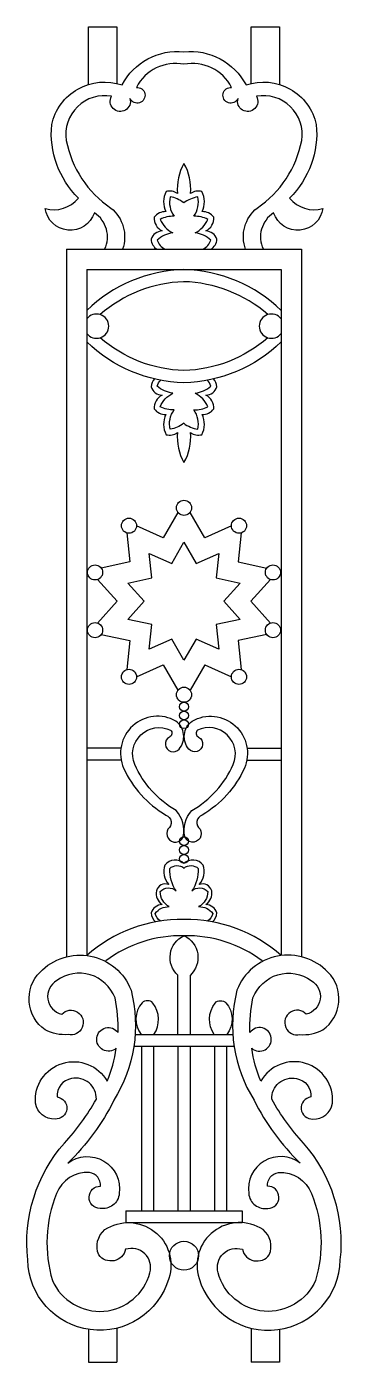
# Model space of a CAD drawing. Extents: x 1053 to 1208, y 914 to 1574.
import ezdxf

# ---------------------------------------------------------------- set-up
doc = ezdxf.new("R2010")
doc.units = 0
doc.header["$LTSCALE"] = 0.85
doc.header["$MEASUREMENT"] = 0
doc.layers.add('3', color=3, linetype='CONTINUOUS')
doc.layers.add('4', color=4, linetype='CONTINUOUS')

msp = doc.modelspace()

# ---------------------------------------------------------------- linework, layer by layer
at = {"layer": '3'}
for points in [[(1143.69, 1464.29, 0.238398), (1146.62, 1469.25, 0.312723), (1141.16, 1473.34, 0.30361), (1145.03, 1480.17, 0.246435), (1139.33, 1482.9, 0.2389), (1139.19, 1492.89, 0.218611), (1133.58, 1491.89, 0.155283), (1130.37, 1506.7, 0.155283), (1127.17, 1491.89, 0.218611), (1121.56, 1492.89, 0.2389), (1121.41, 1482.9, 0.246435), (1115.72, 1480.17, 0.30361), (1119.59, 1473.34, 0.312723), (1114.12, 1469.25, 0.238398), (1117.05, 1464.29)], [(1139.71, 1464.29, 0.17724), (1143.66, 1468.86, 0.14887), (1135.89, 1472.4), (1135.89, 1472.4, 0.173879), (1142.13, 1479.08, 0.118134), (1135.27, 1480.63), (1135.27, 1480.63, 0.215421), (1137.19, 1490.22, 0.104227), (1130.21, 1487.28), (1130.21, 1487.28), (1130.21, 1487.28), (1130.21, 1487.28), (1130.21, 1487.28, 0.131135), (1123.55, 1490.22, 0.215421), (1125.47, 1480.63), (1125.47, 1480.63, 0.118134), (1118.62, 1479.08, 0.173879), (1124.85, 1472.4), (1124.85, 1472.4, 0.14887), (1117.08, 1468.86, 0.17724), (1121.04, 1464.29)], [(1115.81, 1400.25, 0.172244), (1114.12, 1396.34, 0.312723), (1119.59, 1392.24, 0.30361), (1115.72, 1385.41, 0.246435), (1121.41, 1382.68, 0.2389), (1121.56, 1372.69, 0.218611), (1127.17, 1373.69, 0.155283), (1130.37, 1358.88, 0.155283), (1133.58, 1373.69, 0.218611), (1139.19, 1372.69, 0.2389), (1139.33, 1382.68, 0.246435), (1145.03, 1385.41, 0.30361), (1141.16, 1392.24, 0.312723), (1146.62, 1396.34, 0.172244), (1144.93, 1400.25)], [(1130.22, 1378.3), (1130.22, 1378.3), (1130.22, 1378.3, -0.124319), (1123.55, 1375.36, -0.215421), (1125.47, 1384.95), (1125.47, 1384.95, -0.118134), (1118.62, 1386.5, -0.173879), (1124.85, 1393.18), (1124.85, 1393.18, -0.14887), (1117.08, 1396.72, -0.097275), (1118.87, 1399.6, -0.097275)], [(1130.22, 1378.3), (1130.22, 1378.3), (1130.22, 1378.3, 0.107653), (1137.19, 1375.36, 0.215421), (1135.27, 1384.95), (1135.27, 1384.95, 0.118134), (1142.13, 1386.5, 0.173879), (1135.89, 1393.18), (1135.89, 1393.18, 0.14887), (1143.66, 1396.72, 0.097275), (1141.87, 1399.6, 0.097275)], [(1144.39, 1131.93, 0.202737), (1146.62, 1136.37, 0.312723), (1141.16, 1140.47, 0.300229), (1144.03, 1147.27, 0.455023), (1137.92, 1150.32, 0.25841), (1139.79, 1159.99, 0.437151), (1130.37, 1160.78, 0.437151), (1120.96, 1159.99, 0.25841), (1122.83, 1150.32, 0.455023), (1116.72, 1147.27, 0.300229), (1119.59, 1140.47, 0.312723), (1114.12, 1136.37, 0.202737), (1116.36, 1131.93)], [(1118.71, 1132.32, -0.180391), (1116.16, 1136.11, -0.247526), (1123.13, 1139.45), (1123.13, 1139.45, -0.285345), (1118.68, 1146.88, -0.425177), (1126.5, 1147.23), (1126.5, 1147.23, -0.155629), (1123.33, 1158.33, -0.37989), (1130.38, 1158.49, -0.380484), (1137.42, 1158.33, -0.155629), (1134.25, 1147.23), (1134.25, 1147.23, -0.425177), (1142.07, 1146.88, -0.285345), (1137.61, 1139.45), (1137.61, 1139.45, -0.247526), (1144.58, 1136.11, -0.180391), (1142.04, 1132.32, -0.180391)]]:
    msp.add_lwpolyline(points, format="xyb", dxfattribs=at)
for centre in [(1130.37, 1238.26), (1130.37, 1233.92), (1130.37, 1229.58), (1130.37, 1171.79), (1130.37, 1167.45), (1130.37, 1163.11)]:
    msp.add_circle(centre, 2.17, dxfattribs=at)
at = {"layer": '4'}
for p, q in [((1072.37, 1464.29), (1188.37, 1464.29)), ((1072.37, 1464.29), (1072.37, 1114.7)), ((1188.37, 1464.29), (1188.37, 1114.7)), ((1082.37, 1454.29), (1178.37, 1454.29)), ((1082.37, 1454.29), (1082.37, 1115.29)), ((1178.37, 1454.29), (1178.37, 1115.29)), ((1099.23, 1217.77), (1082.37, 1217.77)), ((1161.51, 1217.77), (1178.37, 1217.77)), ((1099.26, 1211.77), (1082.37, 1211.77)), ((1161.48, 1211.77), (1178.37, 1211.77)), ((1106.32, 1076.23), (1154.48, 1076.23)), ((1105.49, 1070.46), (1155.1, 1070.46)), ((1109.37, 1070.46), (1109.37, 989.08)), ((1115.37, 1070.46), (1115.37, 989.08)), ((1127.37, 1070.46), (1127.37, 989.08)), ((1133.37, 1070.46), (1133.37, 989.08)), ((1145.37, 1070.46), (1145.37, 989.08)), ((1151.37, 1070.46), (1151.37, 989.08)), ((1101.69, 989.08), (1159.05, 989.08)), ((1101.69, 989.08), (1101.69, 983.31)), ((1159.05, 989.08), (1159.05, 983.31)), ((1101.69, 983.31), (1159.05, 983.31)), ((1097.23, 931.15), (1097.23, 914.29)), ((1163.52, 931.15), (1163.52, 914.29)), ((1083.23, 930.55), (1083.23, 914.29)), ((1177.52, 930.55), (1177.52, 914.29)), ((1083.23, 914.29), (1097.23, 914.29)), ((1177.52, 914.29), (1163.52, 914.29))]:
    msp.add_line(p, q, dxfattribs=at)
for points in [[(1083.23, 1545.74), (1083.23, 1574.29), (1097.23, 1574.29), (1097.23, 1546.24)], [(1163.52, 1546.24), (1163.52, 1574.29), (1177.52, 1574.29), (1177.52, 1545.74)], [(1127.38, 1334.27), (1120.16, 1321.79), (1106.97, 1327.64)], [(1153.77, 1327.64), (1140.59, 1321.79), (1133.36, 1334.27)], [(1102.14, 1324.13), (1103.63, 1309.78), (1089.53, 1306.77)], [(1158.61, 1324.13), (1157.12, 1309.78), (1171.22, 1306.77)], [(1087.68, 1301.08), (1097.32, 1290.35), (1087.68, 1279.62)], [(1173.07, 1301.08), (1163.43, 1290.35), (1173.07, 1279.62)], [(1089.53, 1273.94), (1103.63, 1270.92), (1102.14, 1256.58)], [(1171.22, 1273.94), (1157.12, 1270.92), (1158.61, 1256.58)], [(1106.97, 1253.06), (1120.16, 1258.91), (1127.38, 1246.43)], [(1140.59, 1258.91), (1133.36, 1246.43)], [(1140.59, 1258.91), (1153.77, 1253.06)]]:
    msp.add_lwpolyline(points, dxfattribs=at)
for points in [[(1091.19, 1464.29, 0.379951), (1086.12, 1482.31, -0.791007), (1061.8, 1484.53, 0.307867), (1078.29, 1489.63, -0.227735), (1065.08, 1525.94, -0.448447), (1099.77, 1545.51, -0.307167), (1130.37, 1561.9, -0.307167), (1160.98, 1545.51, -0.448447), (1195.66, 1525.94, -0.227735), (1182.46, 1489.63, 0.307867), (1198.95, 1484.53, -0.791007), (1174.62, 1482.31, 0.379951), (1169.55, 1464.29)], [(1160.76, 1464.29, -0.322201), (1166.51, 1484.69, 0.199236), (1188.46, 1518.07, 0.517942), (1166.11, 1539.89, -1.515967), (1157.03, 1538.76, -1.935948), (1153.87, 1544.27, 0.332503), (1130.37, 1555.75, 0.332503), (1106.87, 1544.27, -1.935948), (1103.71, 1538.76, -1.515967), (1094.64, 1539.89, 0.517942), (1072.28, 1518.07, 0.199236), (1094.23, 1484.69, -0.322201), (1099.99, 1464.29)], [(1178.37, 1434.13, 0.186473), (1130.37, 1454.29, 0.186473), (1082.37, 1434.13)], [(1171.77, 1432.05, 0.173548), (1130.2, 1448.29, 0.171948), (1088.98, 1432.05)], [(1171.77, 1420.58, -0.172872), (1130.37, 1404.34, -0.172872), (1088.98, 1420.58)], [(1178.37, 1418.5, -0.186473), (1130.37, 1398.34, -0.186473), (1082.37, 1418.5)], [(1178.41, 1115.25, 0.190168), (1130.37, 1133.06, 0.190168), (1082.34, 1115.25)], [(1168.99, 1112.64, 0.168757), (1130.37, 1125.06, 0.16873), (1091.75, 1112.64)], [(1127.37, 1076.23), (1127.37, 1105.53, -0.537416), (1130.39, 1125.06, -2.437083), (1130.39, 1125.06, -2.437083), (1130.39, 1125.06, -0.538667), (1133.37, 1105.5), (1133.37, 1076.23)], [(1115.52, 1076.23, 0.319218), (1115.06, 1091.82), (1115.06, 1091.82, 0.286103), (1112.37, 1092.88, 0.209694), (1109.69, 1091.98), (1109.69, 1091.98, 0.357418), (1109.23, 1076.23)], [(1145.23, 1076.23, -0.319218), (1145.69, 1091.82), (1145.69, 1091.82, -0.286103), (1148.37, 1092.88, -0.209694), (1151.06, 1091.98), (1151.06, 1091.98, -0.357418), (1151.52, 1076.23)]]:
    msp.add_lwpolyline(points, format="xyb", dxfattribs=at)
msp.add_lwpolyline([(1147.51, 1266.76), (1136.44, 1271.68), (1130.37, 1261.2), (1124.3, 1271.68), (1113.23, 1266.76), (1114.49, 1278.81), (1102.64, 1281.34), (1110.74, 1290.35), (1102.64, 1299.36), (1114.49, 1301.89), (1113.23, 1313.94), (1124.3, 1309.03), (1130.37, 1319.51), (1136.44, 1309.03), (1147.51, 1313.94), (1146.26, 1301.89), (1158.1, 1299.36), (1150.01, 1290.35), (1158.1, 1281.34), (1146.26, 1278.81)], close=True, dxfattribs=at)
for points in [[(1130.01, 1174.06, 0.243591), (1126.54, 1186.91, -0.156245), (1106.06, 1209.71, -0.691353), (1123.73, 1226.67, -0.542023), (1123.16, 1223.24, 1.182192), (1127.96, 1217.3, 0.43265), (1126.41, 1231.16, 0.720534), (1100.57, 1207.84, 0.152569), (1121.37, 1184.73, -0.602589), (1122.46, 1177.76, 1.101418)], [(1130.73, 1174.06, -0.243591), (1134.2, 1186.91, 0.156245), (1154.68, 1209.71, 0.691353), (1137.02, 1226.67, 0.542023), (1137.59, 1223.24, -1.182192), (1132.78, 1217.3, -0.43265), (1134.34, 1231.16, -0.720534), (1160.18, 1207.84, -0.152569), (1139.38, 1184.73, 0.602589), (1138.29, 1177.76, -1.101418)], [(1097.84, 1077.23, 0.060954), (1096.32, 1094.34, 0.496636), (1067.52, 1102.91, 0.674793), (1070.03, 1086.29, -1.74513), (1073.14, 1076.23, -0.144009), (1061.83, 1078.55, -0.464637), (1059.32, 1107.09, -0.55031), (1104.22, 1098.17, -0.20508), (1095.81, 1043.81, -0.082906), (1073.03, 1012.64, -0.677428), (1098.41, 997.67, -0.437288), (1088.93, 990.34, -0.99406), (1089.09, 1001.34, 0.401763), (1083.74, 1008.06, 0.334282), (1067.42, 997.65, 0.168787), (1065.45, 954.65, 0.709738), (1113.52, 958.57, 0.603042), (1101.56, 970.12, -0.637598), (1088.31, 967.33, -0.335125), (1091.36, 979.84, -0.711323), (1122.87, 955.72, -0.857741), (1053.21, 964.89, -0.210768), (1071.35, 1022.57, 0.058422), (1087.1, 1044.27, 0.483081), (1074.92, 1054.52, 0.388495), (1067.75, 1045.39, -0.976948), (1066.71, 1034.49, -0.376948), (1057.1, 1042.27, -0.808959), (1092.44, 1053.17, 0.070665), (1096.9, 1069.46, -2.587727)], [(1162.91, 1077.23, -0.060954), (1164.42, 1094.34, -0.496636), (1193.22, 1102.91, -0.674793), (1190.72, 1086.29, 1.74513), (1187.61, 1076.23, 0.144009), (1198.91, 1078.55, 0.464637), (1201.42, 1107.09, 0.55031), (1156.52, 1098.17, 0.20508), (1164.93, 1043.81, 0.082906), (1187.71, 1012.64, 0.677428), (1162.33, 997.67, 0.437288), (1171.81, 990.34, 0.99406), (1171.66, 1001.34, -0.401763), (1177.01, 1008.06, -0.334282), (1193.32, 997.65, -0.168787), (1195.29, 954.65, -0.709738), (1147.22, 958.57, -0.603042), (1159.18, 970.12, 0.637598), (1172.44, 967.33, 0.335125), (1169.38, 979.84, 0.711323), (1137.87, 955.72, 0.857741), (1207.54, 964.89, 0.210768), (1189.39, 1022.57, -0.058422), (1173.65, 1044.27, -0.483081), (1185.83, 1054.52, -0.388495), (1193, 1045.39, 0.976948), (1194.04, 1034.49, 0.376948), (1203.65, 1042.27, 0.808959), (1168.31, 1053.17, -0.070665), (1163.85, 1069.46, 2.587727)]]:
    msp.add_lwpolyline(points, format="xyb", close=True, dxfattribs=at)
for centre, radius in [((1130.37, 1336.53), 3.74), ((1103.23, 1327.71), 3.74), ((1157.51, 1327.71), 3.74), ((1086.46, 1304.62), 3.74), ((1174.29, 1304.62), 3.74), ((1086.46, 1276.08), 3.74), ((1174.29, 1276.08), 3.74), ((1103.23, 1252.99), 3.74), ((1157.51, 1252.99), 3.74), ((1130.37, 1244.18), 3.74), ((1130.37, 966.96), 7.16)]:
    msp.add_circle(centre, radius, dxfattribs=at)
for centre, start, end in [((1087.2, 1426.32), 216.38354, 143.61646), ((1173.54, 1426.32), 36.38354, 323.61646)]:
    msp.add_arc(centre, 6, start, end, dxfattribs=at)

doc.saveas('drawing.dxf')
